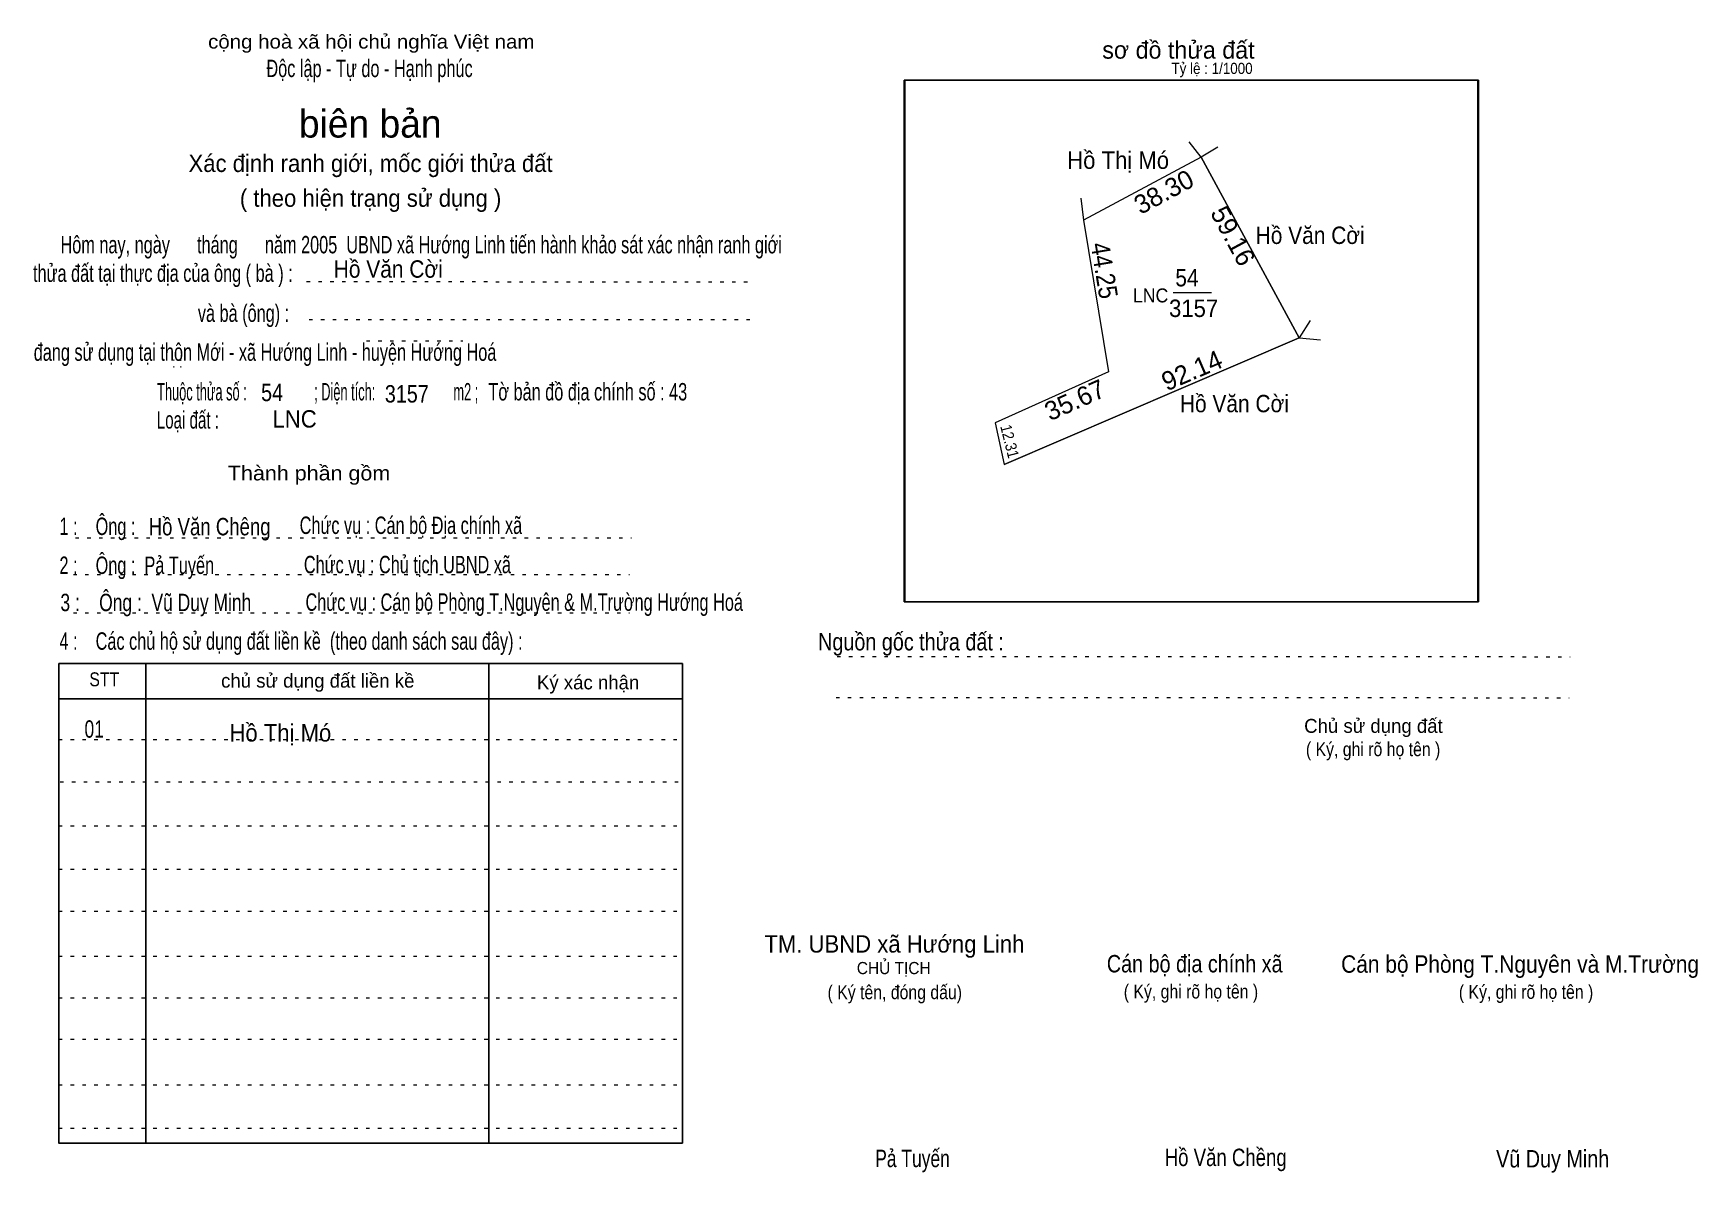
# Model space of a CAD drawing. Header units: centimetres. Extents: x -1.5 to 46.4, y -3.9 to 28.9.
import ezdxf
from ezdxf.enums import TextEntityAlignment as Align

# ---------------------------------------------------------------- set-up
doc = ezdxf.new("R2010")
doc.units = ezdxf.units.CM
doc.header["$LTSCALE"] = 0.2
doc.linetypes.add('DOTTED', pattern=[1.5, 0.3, -1.2])
for name, color, linetype, lineweight in [('15', 7, 'Continuous', 13), ('2', 7, 'Continuous', 25), ('22', 7, 'Continuous', 13), ('5', 7, 'DOTTED', 13)]:
    doc.layers.add(name, color=color, linetype=linetype, lineweight=lineweight)
for name, color, linetype in [('16', 7, 'Continuous'), ('34', 7, 'Continuous'), ('51', 7, 'Continuous')]:
    doc.layers.add(name, color=color, linetype=linetype)

msp = doc.modelspace()

# ---------------------------------------------------------------- linework, layer by layer
at = {"layer": '15'}
msp.add_line((31.3, 21.41), (32.4, 21.41), dxfattribs=at)
at = {"layer": '2'}
msp.add_lwpolyline([(23.56, 27.52), (40.06, 27.52), (40.06, 12.52), (23.56, 12.52)], close=True, dxfattribs=at)
at = {"layer": '22'}
for p, q in [((32.1, 25.31), (31.76, 25.75)), ((32.1, 25.31), (28.72, 23.49)), ((28.64, 24.13), (28.72, 23.49)), ((34.92, 20.11), (35.54, 20.05))]:
    msp.add_line(p, q, dxfattribs=at)
for points in [[(32.58, 25.59), (32.1, 25.31), (34.92, 20.11)], [(28.72, 23.49), (29.44, 19.13), (26.18, 17.67), (26.44, 16.47)], [(35.24, 20.61), (34.92, 20.11), (26.44, 16.47)]]:
    msp.add_lwpolyline(points, dxfattribs=at)
msp.add_lwpolyline([(34.92, 20.11), (32.1, 25.31), (28.72, 23.49), (29.44, 19.13), (26.18, 17.67), (26.44, 16.47)], close=True, dxfattribs=at)
at = {"layer": '5'}
for p, q in [((6.37, 21.73), (19.21, 21.72)), ((6.44, 20.64), (19.25, 20.64)), ((8.09, 20.02), (10.86, 20.02)), ((-0.28, 14.36), (15.72, 14.36)), ((-0.34, 13.3), (15.66, 13.3)), ((-0.34, 12.2), (15.66, 12.2)), ((21.63, 10.95), (42.72, 10.94)), ((21.6, 9.77), (42.69, 9.76)), ((-0.76, 8.56), (17.18, 8.56)), ((-0.72, 7.34), (17.22, 7.34)), ((-0.76, 6.08), (17.18, 6.08)), ((-0.76, 4.83), (17.18, 4.83)), ((-0.76, 3.62), (17.18, 3.62)), ((-0.76, 2.33), (17.18, 2.33)), ((-0.76, 1.13), (17.18, 1.13)), ((-0.76, -0.06), (17.18, -0.06)), ((-0.76, -1.37), (17.18, -1.37)), ((-0.76, -2.62), (17.18, -2.62))]:
    msp.add_line(p, q, dxfattribs=at)
at = {"layer": '5', "linetype": 'Continuous', "lineweight": 25}
for p, q in [((1.74, 10.74), (1.74, -3.05)), ((11.61, 10.74), (11.61, -3.05)), ((-0.76, 9.73), (17.18, 9.73))]:
    msp.add_line(p, q, dxfattribs=at)
for points in [[(23.58, 27.52), (40.08, 27.52), (40.08, 12.52), (23.58, 12.52)], [(-0.76, 10.74), (17.18, 10.74), (17.18, -3.05), (-0.76, -3.05)]]:
    msp.add_lwpolyline(points, close=True, dxfattribs=at)

# ---------------------------------------------------------------- texts
at = {"layer": '15'}
for s, width, p in [('54', 0.9, (31.36, 21.59)), ('3157', 0.95, (31.18, 20.71))]:
    msp.add_text(s, height=0.4999, dxfattribs=dict(at, width=width)).set_placement(p)
at = {"layer": '16'}
for s, width, p in [('Hồ Thị Mó', 0.95, (29.715, 24.97)), ('Hồ Văn Cời', 0.9, (35.24, 22.81)), ('Hồ Văn Cời', 0.9, (33.06, 17.97))]:
    msp.add_text(s, height=0.4999, dxfattribs=dict(at, width=width)).set_placement(p, align=Align.CENTER)
for s, width, p in [('Hồ Văn Cời', 0.9, (7.15, 21.84)), ('Hồ Thị Mó', 0.95, (4.15, 8.5))]:
    msp.add_text(s, height=0.5, dxfattribs=dict(at, width=width)).set_placement(p)
at = {"layer": '22', "width": 0.95}
msp.add_text('LNC', height=0.4, dxfattribs=at).set_placement((30.65, 21.13), align=Align.CENTER)
at = {"layer": '34'}
for s, height, width, p in [(': : ', 0.32, 0.85, (2.5, 19.25)), ('54', 0.5, 0.85, (5.06, 18.29)), ('3157', 0.5, 0.85, (8.62, 18.25)), ('LNC', 0.5, 0.95, (5.39, 17.53)), ('01', 0.5, 0.75, (-0.02, 8.61))]:
    msp.add_text(s, height=height, dxfattribs=dict(at, width=width)).set_placement(p)
at = {"layer": '5'}
for s, height, width, p in [('cộng hoà xã hội chủ nghĩa Việt nam', 0.4, 1.1, (8.23, 28.43)), ('Độc lập - Tự do - Hạnh phúc', 0.5, 0.7, (8.18, 27.61)), ('Xác định ranh giới, mốc giới thửa đất', 0.5, 0.95, (8.21, 24.88)), ('( theo hiện trạng sử dụng )', 0.5, 0.95, (8.21, 23.88)), ('Thành phần gồm', 0.42, 1.1, (6.44, 16.01)), ('Hồ Văn Chêng', 0.5, 0.8, (3.58, 14.43)), ('Chức vụ : Cán bộ Địa chính xã', 0.5, 0.7, (9.37, 14.47)), ('Chức vụ : Chủ tịch UBND xã', 0.5, 0.7, (9.27, 13.34)), ('Chức vụ : Cán bộ Phòng T.Nguyên & M.Trường Hướng Hoá', 0.5, 0.7, (12.63, 12.26)), ('    Nguồn gốc thửa đất :', 0.5, 0.85, (23.44, 11.12)), ('( Ký, ghi rõ họ tên )', 0.4, 0.85, (37.05, 8.08)), ('CHỦ TỊCH', 0.35, 0.95, (23.26, 1.81)), ('( Ký tên, đóng dấu)', 0.4, 0.85, (23.29, 1.09)), ('( Ký, ghi rõ họ tên )', 0.4, 0.85, (31.81, 1.11)), ('( Ký, ghi rõ họ tên )', 0.4, 0.85, (41.45, 1.1)), ('Pả Tuyến', 0.5, 0.75, (23.8, -3.74)), ('Hồ Văn Chềng', 0.5, 0.8, (32.81, -3.71)), ('Vũ Duy Minh', 0.5, 0.85, (42.215, -3.75))]:
    msp.add_text(s, height=height, dxfattribs=dict(at, width=width)).set_placement(p, align=Align.CENTER)
msp.add_text('sơ đồ thửa đất', height=0.5, dxfattribs=at).set_placement((29.26, 28.14))
for s, height, p in [('biên bản', 0.8, (8.2, 25.87)), ('      chủ sử dụng đất liền kề', 0.4, (6.245, 10.05)), ('   Ký xác nhận', 0.4, (14.245, 10)), ('Chủ sử dụng đất', 0.4, (37.06, 8.75))]:
    msp.add_text(s, height=height, dxfattribs=at).set_placement(p, align=Align.CENTER)
for s, height, width, p in [('   Hôm nay, ngày      tháng      năm 2005  UBND xã Hướng Linh tiến hành khảo sát xác nhận ranh giới ', 0.5, 0.7, (-1.1, 22.54)), ('thửa đất tại thực địa của ông ( bà ) :                                       ', 0.5, 0.7, (-1.5, 21.72)), ('                                     và bà (ông) :', 0.5, 0.7, (-1.57, 20.57)), (' đang sử dụng tại thôn Mới - xã Hướng Linh - huyện Hướng Hoá', 0.5, 0.7, (-1.61, 19.45)), ('Thuộc thửa số :                   ; Diện tích:                      m2 ;                                            ', 0.5, 0.55, (2.07, 18.31)), ('Tờ bản đồ địa chính số : 43', 0.5, 0.7, (11.6, 18.31)), ('Loại đất :  ', 0.5, 0.65, (2.06, 17.5)), ('    1 :    Ông :                                                        ', 0.5, 0.7, (-1.26, 14.44)), ('    2 :    Ông :  Pả Tuyến', 0.5, 0.7, (-1.26, 13.32)), ('    3 :    Ông :  Vũ Duy Minh', 0.5, 0.75, (-1.27, 12.25)), ('    4 :    Các chủ hộ sử dụng đất liền kề  (theo danh sách sau đây) :', 0.5, 0.7, (-1.26, 11.14)), ('STT', 0.4, 0.85, (0.12, 10.09)), ('TM. UBND xã Hướng Linh', 0.5, 0.95, (19.54, 2.43)), ('Cán bộ địa chính xã  ', 0.5, 0.85, (29.39, 1.86)), ('Cán bộ Phòng T.Nguyên và M.Trường', 0.5, 0.9, (36.13, 1.85))]:
    msp.add_text(s, height=height, dxfattribs=dict(at, width=width)).set_placement(p)
at = {"layer": '51', "width": 0.9}
msp.add_text('Tỷ lệ : 1/1000', height=0.32, dxfattribs=at).set_placement((31.25, 27.7))
at = {"layer": '51'}
for s, rotation, p in [('38.30', 28.359, (31.1568, 24.0709)), ('59.16', 298.423, (32.7819, 22.9135)), ('92.14', 23.268, (31.9433, 18.924)), ('35.67', 24.072, (28.5799, 18.0763))]:
    msp.add_text(s, height=0.54, rotation=rotation, dxfattribs=at).set_placement(p, align=Align.CENTER)
at = {"layer": '51', "width": 0.9}
for s, height, rotation, p in [('44.25', 0.54, 279.339, (29.0526, 22.0038)), ('12.31', 0.324, 284, (26.4386, 17.0942))]:
    msp.add_text(s, height=height, rotation=rotation, dxfattribs=at).set_placement(p, align=Align.CENTER)

doc.saveas('drawing.dxf')
